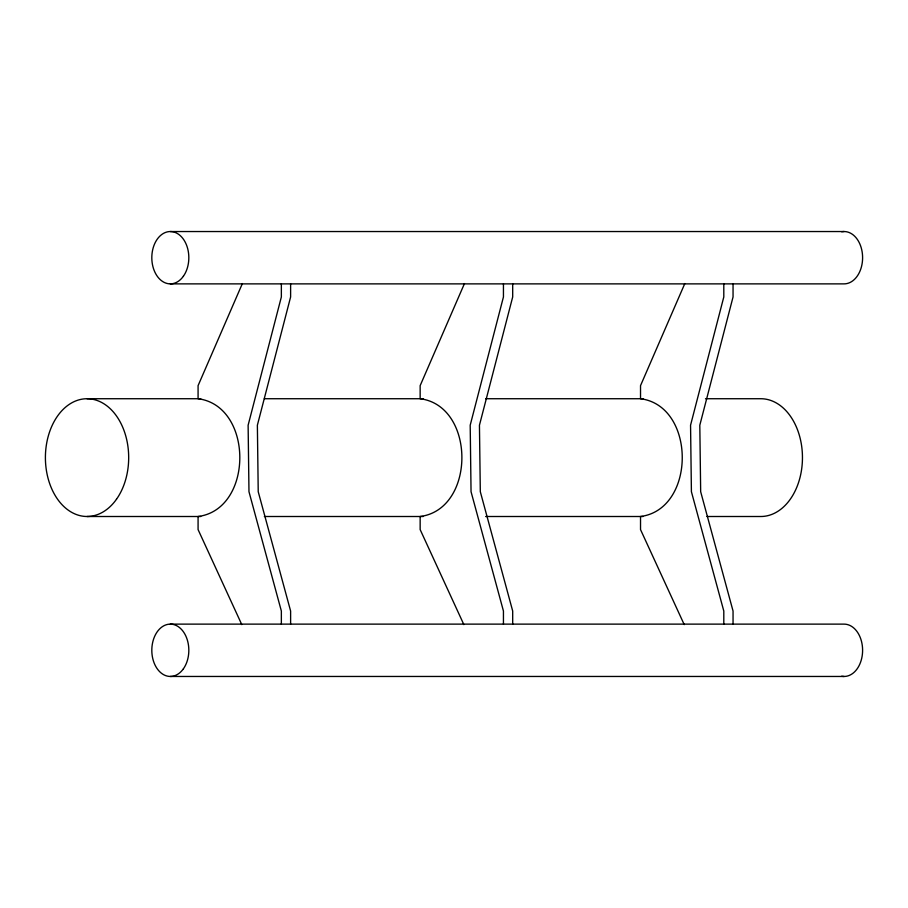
<?xml version="1.0" encoding="UTF-8"?>
<svg xmlns="http://www.w3.org/2000/svg" width="908" height="908" viewBox="0 0 908 908"><rect width="100%" height="100%" fill="white"/><g stroke="black" fill="none" stroke-linecap="round" stroke-linejoin="round"><path stroke-width="1.36" d="M242.379 283.557L198.08 385.639L198.08 398.726C253.718 405.91 253.718 509.309 198.08 516.504L198.08 529.591L241.789 624.613M464.465 283.557L420.154 385.639L420.154 398.726C475.792 405.91 475.792 509.309 420.154 516.504L420.154 529.591L463.863 624.613M684.825 283.557L640.526 385.639L640.526 398.726C696.152 405.91 696.152 509.309 640.526 516.504L640.526 529.591L684.223 624.613M170.318 231.54L844.088 231.54M170.318 283.875L844.088 283.875A26.173 18.512 -90 0 0 862.566 255.999A26.173 18.512 -90 0 0 841.682 231.756M87.043 398.726L200.725 398.726M264.353 398.726L423.219 398.726M485.632 398.726L643.08 398.726M705.493 398.726L760.813 398.726A58.884 41.643 -90 0 1 802.456 457.609A58.884 41.643 -90 0 1 760.813 516.504L706.912 516.504M87.043 516.504L200.725 516.504M264.353 516.504L423.219 516.504M485.632 516.504L643.08 516.504M170.318 624.125L844.088 624.125A26.173 18.512 -90 0 1 862.566 652.001A26.173 18.512 -90 0 1 841.682 676.244M170.318 676.46L844.088 676.46M733.051 283.875L733.051 296.961L699.807 425.216L700.67 491.705L733.051 611.039L733.051 624.125M723.801 283.875L723.801 296.961L690.557 425.216L691.408 491.705L723.801 611.039L723.801 624.125M512.691 283.875L512.691 296.961L479.447 425.216L480.309 491.705L512.691 611.039L512.691 624.125M503.441 283.875L503.441 296.961L470.196 425.216L471.048 491.705L503.441 611.039L503.441 624.125M290.617 283.875L290.617 296.961L257.373 425.216L258.224 491.705L290.617 611.039L290.617 624.125M281.355 283.875L281.355 296.961L248.122 425.216L248.974 491.705L281.355 611.039L281.355 624.125M116.485 499.252A58.884 41.643 -90 0 0 97.814 400.734A58.884 41.643 -90 0 0 46.819 472.852A58.884 41.643 -90 0 0 116.485 499.252M183.405 668.799A26.173 18.512 -90 0 0 175.108 625.01A26.173 18.512 -90 0 0 152.442 657.063A26.173 18.512 -90 0 0 183.405 668.799M183.405 276.214A26.173 18.512 -90 0 0 175.108 232.425A26.173 18.512 -90 0 0 152.442 264.478A26.173 18.512 -90 0 0 183.405 276.214"/></g></svg>
